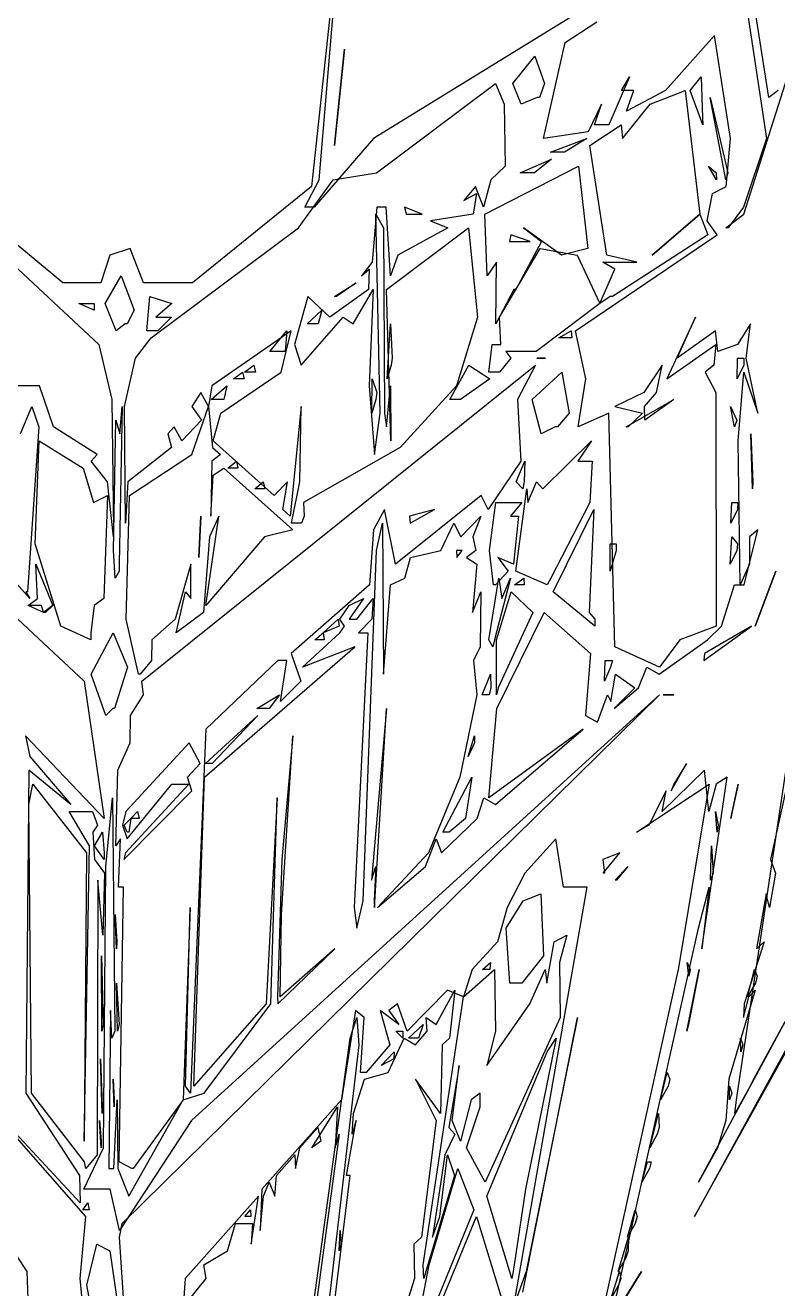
# Model space of a CAD drawing. Extents: x -11089 to 11068, y 2036 to 20000.
# Drawn here: x -432 to 3518, y 5552 to 12186 of the extents above; entities that cross this region are included whole.
import ezdxf

# ---------------------------------------------------------------- set-up
doc = ezdxf.new("R2010")
doc.units = 0

msp = doc.modelspace()

# ---------------------------------------------------------------- linework, layer by layer
for p, q in [((8791.7126, 16603.3654), (3392.1201, 6651.4423)), ((3082.2571, 5930.2885), (8716.5585, 16098.5577)), ((7550.8731, 14115.3846), (3100.9981, 5966.3462)), ((3340.4358, 11194.7115), (4083.8675, 13538.4615)), ((3317.099, 12528.8462), (3458.7893, 11591.3462)), ((3472.097, 11807.6923), (3357.883, 12528.8462)), ((1110.8398, 11375), (1199.4791, 12420.6731)), ((1182.5588, 12384.6154), (1070.408, 11338.9423)), ((2626.2124, 12348.5577), (1396.0931, 11591.3462)), ((2401.9055, 12096.1538), (2569.0532, 12204.3269)), ((2289.0896, 11591.3462), (2401.9055, 12096.1538)), ((3185.7587, 12132.2115), (2930.0944, 11843.75)), ((3270.128, 11591.3462), (3185.7587, 12132.2115)), ((1191.1376, 11555.2885), (1243.174, 12060.0962)), ((1243.174, 12060.0962), (1194.8545, 11591.3462)), ((2126.9187, 11879.8077), (2244.0697, 12024.0385)), ((2244.0697, 12024.0385), (2294.4941, 11879.8077)), ((1411.5241, 11411.0577), (2036.6858, 11879.8077)), ((2036.6858, 11879.8077), (2082.0057, 11771.6346)), ((2171.417, 11771.6346), (2126.9187, 11879.8077)), ((2294.4941, 11879.8077), (2267.7534, 11807.6923)), ((2741.0628, 11915.8654), (2632.3785, 11663.4615)), ((2698.7712, 11843.75), (2741.0628, 11915.8654)), ((3058.6073, 11843.75), (3116.0195, 11915.8654)), ((3116.0195, 11915.8654), (3122.9185, 11699.5192)), ((2763.0276, 11843.75), (2698.7712, 11843.75)), ((2930.0944, 11843.75), (2725.058, 11735.5769)), ((2725.058, 11735.5769), (2763.0276, 11843.75)), ((2848.3882, 11771.6346), (3032.9047, 11843.75)), ((3032.9047, 11843.75), (3109.6421, 11194.7115)), ((3125.9494, 11663.4615), (3058.6073, 11843.75)), ((3521.2538, 11843.75), (3472.097, 11807.6923)), ((2082.0057, 11771.6346), (2086.7137, 11447.1154)), ((2254.9412, 11807.6923), (2171.417, 11771.6346)), ((2267.7534, 11807.6923), (2254.9412, 11807.6923)), ((2592.9273, 11771.6346), (2523.3081, 11627.4038)), ((2556.4445, 11663.4615), (2592.9273, 11771.6346)), ((2704.1443, 11591.3462), (2848.3882, 11771.6346)), ((3246.1209, 11375), (3164.605, 11807.6923)), ((3164.605, 11807.6923), (3256.4108, 11411.0577)), ((3122.9185, 11699.5192), (3125.9494, 11663.4615)), ((2523.3081, 11627.4038), (2289.0896, 11591.3462)), ((2532.7347, 11555.2885), (2695.6568, 11663.4615)), ((2632.3785, 11663.4615), (2556.4445, 11663.4615)), ((2695.6568, 11663.4615), (2704.1443, 11591.3462)), ((1396.0931, 11591.3462), (1084.5686, 11230.7692)), ((1194.8545, 11591.3462), (1191.1376, 11555.2885)), ((2324.8448, 11519.2308), (2515.4831, 11591.3462)), ((2515.4831, 11591.3462), (2399.8397, 11519.2308)), ((2620.7035, 10978.3654), (2532.7347, 11555.2885)), ((3248.1345, 11338.9423), (3270.128, 11591.3462)), ((3458.7893, 11591.3462), (3339.0091, 11230.7692)), ((2166.8133, 11411.0577), (2330.0275, 11483.1731)), ((2330.0275, 11483.1731), (2241.104, 11411.0577)), ((2387.3406, 11519.2308), (2324.8448, 11519.2308)), ((2399.8397, 11519.2308), (2387.3406, 11519.2308)), ((1979.9674, 11194.7115), (2471.7621, 11447.1154)), ((2086.7137, 11447.1154), (2011.8544, 11375)), ((2471.7621, 11447.1154), (2521.7483, 11014.4231)), ((3196.7502, 11375), (3154.9124, 11447.1154)), ((3154.9124, 11447.1154), (3194.5018, 11411.0577)), ((-235.1158, 10834.1346), (-888.6719, 11375)), ((1001.7095, 11122.5962), (1184.8958, 11375)), ((1035.824, 11230.7692), (1110.8398, 11375)), ((1184.8958, 11375), (1411.5241, 11411.0577)), ((2011.8544, 11375), (1974.1587, 11230.7692)), ((2228.7222, 11411.0577), (2166.8133, 11411.0577)), ((2241.104, 11411.0577), (2228.7222, 11411.0577)), ((3194.5018, 11411.0577), (3196.7502, 11375)), ((3256.4108, 11411.0577), (3246.1209, 11375)), ((1070.408, 11338.9423), (446.72, 10834.1346)), ((1931.6558, 11338.9423), (1870.4693, 11266.8269)), ((1870.4693, 11266.8269), (1937.7775, 11302.8846)), ((1937.7775, 11302.8846), (1919.2322, 11194.7115)), ((1974.1587, 11230.7692), (1931.6558, 11338.9423)), ((3148.0577, 11158.6538), (3176.4834, 11302.8846)), ((3176.4834, 11302.8846), (3248.1345, 11338.9423)), ((1072.3825, 11230.7692), (1035.824, 11230.7692)), ((1084.5686, 11230.7692), (1072.3825, 11230.7692)), ((1413.5951, 11230.7692), (1389.1602, 10942.3077)), ((1462.3397, 11230.7692), (1413.5951, 11230.7692)), ((1486.1591, 10870.1923), (1462.3397, 11230.7692)), ((1651.9974, 11194.7115), (1559.8291, 11230.7692)), ((1559.8291, 11230.7692), (1566.9681, 11194.7115)), ((3339.0091, 11230.7692), (3258.5731, 11122.5962)), ((1431.6135, 10149.0385), (1409.0566, 11194.7115)), ((1409.0566, 11194.7115), (1448.2547, 11122.5962)), ((1566.9681, 11194.7115), (1651.9974, 11194.7115)), ((1919.2322, 11194.7115), (1695.108, 11158.6538)), ((1695.108, 11158.6538), (1786.1808, 11122.5962)), ((1993.3404, 10870.1923), (1979.9674, 11194.7115)), ((3109.6421, 11194.7115), (2858.9493, 10978.3654)), ((2858.9493, 10978.3654), (3109.6421, 11194.7115)), ((3109.6421, 11194.7115), (3151.772, 11086.5385)), ((3199.8907, 11086.5385), (3148.0577, 11158.6538)), ((3246.5043, 11122.5962), (3340.4358, 11194.7115)), ((228.8558, 10545.6731), (1001.7095, 11122.5962)), ((1448.2547, 11122.5962), (1453.6383, 10149.0385)), ((1464.5829, 10798.0769), (1894.7999, 11122.5962)), ((1786.1808, 11122.5962), (1524.773, 10978.3654)), ((1894.7999, 11122.5962), (1942.1074, 10653.8462)), ((2117.2209, 11086.5385), (2110.3349, 11050.4808)), ((2218.2497, 11050.4808), (2117.2209, 11086.5385)), ((2382.4578, 10978.3654), (2184.4509, 11122.5962)), ((2184.4509, 11122.5962), (2278.2024, 11050.4808)), ((2457.1293, 10581.7308), (3199.8907, 11086.5385)), ((3151.772, 11086.5385), (2650.8012, 10762.0192)), ((3258.5731, 11122.5962), (3246.5043, 11122.5962)), ((119.5141, 11014.4231), (11.9123, 10978.3654)), ((188.0926, 10834.1346), (119.5141, 11014.4231)), ((2057.709, 10653.8462), (2270.7686, 11014.4231)), ((2110.3349, 11050.4808), (2218.2497, 11050.4808)), ((2278.2024, 11050.4808), (2144.1494, 10798.0769)), ((2270.7686, 11014.4231), (2465.8438, 10978.3654)), ((2521.7483, 11014.4231), (2382.4578, 10978.3654)), ((-547.9653, 10978.3654), (-45.6147, 10509.6154)), ((11.9123, 10978.3654), (-35.2674, 10834.1346)), ((1524.773, 10978.3654), (1486.1591, 10870.1923)), ((2465.8438, 10978.3654), (2583.7277, 10725.9615)), ((2778.3203, 10942.3077), (2620.7035, 10978.3654)), ((1389.1602, 10942.3077), (1332.8252, 10870.1923)), ((1332.8252, 10870.1923), (1372.7485, 10906.25)), ((1372.7485, 10906.25), (1370.8496, 10798.0769)), ((2042.1842, 10942.3077), (1993.3404, 10870.1923)), ((2039.2237, 10617.7885), (2042.1842, 10942.3077)), ((2583.7277, 10725.9615), (2662.6587, 10906.25)), ((2662.6587, 10906.25), (2600.2229, 10942.3077)), ((2600.2229, 10942.3077), (2778.3203, 10942.3077)), ((-35.2674, 10834.1346), (-235.1158, 10834.1346)), ((-11.6384, 10725.9615), (70.7695, 10870.1923)), ((70.7695, 10870.1923), (139.1915, 10689.9038)), ((199.8484, 10834.1346), (188.0926, 10834.1346)), ((446.72, 10834.1346), (199.8484, 10834.1346)), ((1191.1089, 10762.0192), (1304.8925, 10834.1346)), ((1304.8925, 10834.1346), (1202.7864, 10762.0192)), ((206.6744, 10581.7308), (221.8732, 10762.0192)), ((221.8732, 10762.0192), (337.514, 10725.9615)), ((1050.9784, 10762.0192), (980.715, 10509.6154)), ((1167.5765, 10653.8462), (1050.9784, 10762.0192)), ((1370.8496, 10798.0769), (1167.5765, 10653.8462)), ((1202.7864, 10762.0192), (1191.1089, 10762.0192)), ((1290.3562, 10617.7885), (1394.2829, 10798.0769)), ((1394.2829, 10798.0769), (1373.7762, 10293.2692)), ((1487.2598, 10004.8077), (1464.5829, 10798.0769)), ((2132.4327, 10798.0769), (2039.2237, 10617.7885)), ((2144.1494, 10798.0769), (2132.4327, 10798.0769)), ((2639.1236, 10762.0192), (2583.7277, 10725.9615)), ((2650.8012, 10762.0192), (2639.1236, 10762.0192)), ((-69.5957, 10689.9038), (-151.2994, 10725.9615)), ((-151.2994, 10725.9615), (-69.8305, 10725.9615)), ((-69.8305, 10725.9615), (-69.5957, 10689.9038)), ((45.9277, 10581.7308), (-11.6384, 10725.9615)), ((139.1915, 10689.9038), (103.6893, 10617.7885)), ((337.514, 10725.9615), (254.3236, 10653.8462)), ((1048.4144, 10617.7885), (1125.1309, 10689.9038)), ((1125.1309, 10689.9038), (1106.0196, 10617.7885)), ((2583.7277, 10725.9615), (2250.1784, 10473.5577)), ((92.1683, 10617.7885), (45.9277, 10581.7308)), ((103.6893, 10617.7885), (92.1683, 10617.7885)), ((254.3236, 10653.8462), (335.2447, 10653.8462)), ((335.2447, 10653.8462), (264.084, 10581.7308)), ((1015.7659, 10401.4423), (1236.9374, 10653.8462)), ((1094.4986, 10617.7885), (1048.4144, 10617.7885)), ((1106.0196, 10617.7885), (1094.4986, 10617.7885)), ((1236.9374, 10653.8462), (1290.3562, 10617.7885)), ((1468.2529, 10329.3269), (1486.2139, 10617.7885)), ((1486.2139, 10617.7885), (1494.9544, 10437.5)), ((1942.1074, 10653.8462), (1831.7016, 10293.2692)), ((2064.0629, 10509.6154), (2057.709, 10653.8462)), ((3086.5635, 10653.8462), (2936.5057, 10329.3269)), ((2989.9089, 10437.5), (3086.5635, 10653.8462)), ((3375.6641, 10617.7885), (3307.0621, 10509.6154)), ((3352.322, 10437.5), (3375.6641, 10617.7885)), ((252.6021, 10581.7308), (206.6744, 10581.7308)), ((264.084, 10581.7308), (252.6021, 10581.7308)), ((964.4807, 10581.7308), (547.2767, 10293.2692)), ((852.3403, 10473.5577), (941.5168, 10581.7308)), ((911.0201, 10365.3846), (964.4807, 10581.7308)), ((941.5168, 10581.7308), (931.8921, 10473.5577)), ((2368.657, 10545.6731), (2434.1655, 10581.7308)), ((2434.1655, 10581.7308), (2437.3138, 10545.6731)), ((2510.6003, 10329.3269), (2457.1293, 10581.7308)), ((3191.9717, 10581.7308), (2989.9089, 10437.5)), ((3204.7996, 10473.5577), (3191.9717, 10581.7308)), ((-2018.4483, 10509.6154), (-123.3249, 8742.7885)), ((-45.6147, 10509.6154), (22.1813, 10221.1538)), ((147.2304, 10437.5), (228.8558, 10545.6731)), ((980.715, 10509.6154), (1015.7659, 10401.4423)), ((2001.9949, 10365.3846), (2018.4483, 10509.6154)), ((2018.4483, 10509.6154), (2064.0629, 10509.6154)), ((2437.3138, 10545.6731), (2368.657, 10545.6731)), ((2936.5057, 10329.3269), (3193.0255, 10509.6154)), ((3193.0255, 10509.6154), (3182.733, 10401.4423)), ((3307.0621, 10509.6154), (3204.7996, 10473.5577)), ((88.4123, 10185.0962), (147.2304, 10437.5)), ((920.5275, 10473.5577), (852.3403, 10473.5577)), ((931.8921, 10473.5577), (920.5275, 10473.5577)), ((1494.9544, 10437.5), (1489.7899, 10401.4423)), ((2117.8521, 10437.5), (2058.2307, 10365.3846)), ((2250.1784, 10473.5577), (2091.0749, 10473.5577)), ((2091.0749, 10473.5577), (2117.8521, 10437.5)), ((2287.7333, 10437.5), (2253.7571, 10437.5)), ((2253.7571, 10437.5), (2299.0587, 10437.5)), ((2299.0587, 10437.5), (2287.7333, 10437.5)), ((3306.3709, 10329.3269), (3307.0204, 10437.5)), ((3307.0204, 10437.5), (3340.9966, 10437.5)), ((3340.9966, 10437.5), (3340.741, 10401.4423)), ((3413.8476, 10149.0385), (3352.322, 10437.5)), ((180.2441, 8742.7885), (2245.9712, 10401.4423)), ((594.6702, 10149.0385), (911.0201, 10365.3846)), ((661.2742, 10329.3269), (708.5712, 10365.3846)), ((708.5712, 10365.3846), (717.3144, 10329.3269)), ((719.8184, 10365.3846), (767.4675, 10401.4423)), ((776.0542, 10365.3846), (719.8184, 10365.3846)), ((767.4675, 10401.4423), (776.0542, 10365.3846)), ((1489.7899, 10401.4423), (1468.2529, 10329.3269)), ((1796.6872, 10221.1538), (1896.0963, 10401.4423)), ((1896.0963, 10401.4423), (2006.2386, 10329.3269)), ((2046.9835, 10365.3846), (2001.9949, 10365.3846)), ((2058.2307, 10365.3846), (2046.9835, 10365.3846)), ((2245.9712, 10401.4423), (2151.5884, 10221.1538)), ((2229.223, 10221.1538), (2384.3984, 10365.3846)), ((2384.3984, 10365.3846), (2422.7305, 10149.0385)), ((2911.8621, 10401.4423), (2815.8361, 10257.2115)), ((2882.6148, 10257.2115), (2911.8621, 10401.4423)), ((3182.733, 10401.4423), (3137.9582, 10365.3846)), ((3137.9582, 10365.3846), (3194.2488, 10257.2115)), ((3340.741, 10401.4423), (3306.3709, 10329.3269)), ((3311.0529, 10004.8077), (3340.4072, 10365.3846)), ((3340.4072, 10365.3846), (3413.8476, 10149.0385)), ((-357.4052, 10293.2692), (-513.7699, 10293.2692)), ((-284.2882, 10076.9231), (-357.4052, 10293.2692)), ((547.2767, 10293.2692), (530.4738, 10185.0962)), ((543.4424, 10221.1538), (625.4591, 10293.2692)), ((625.4591, 10293.2692), (609.9864, 10221.1538)), ((717.3144, 10329.3269), (661.2742, 10329.3269)), ((1373.7762, 10293.2692), (1401.0959, 9932.6923)), ((1387.5639, 10149.0385), (1389.7966, 10329.3269)), ((1389.7966, 10329.3269), (1413.4829, 10257.2115)), ((1465.1776, 10076.9231), (1485.4653, 10293.2692)), ((1485.4653, 10293.2692), (1487.2598, 10004.8077)), ((1831.7016, 10293.2692), (1535.9836, 9968.75)), ((2006.2386, 10329.3269), (1852.1405, 10221.1538)), ((2471.1205, 10076.9231), (2510.6003, 10329.3269)), ((22.1813, 10221.1538), (31.0419, 9536.0577)), ((489.7106, 10257.2115), (442.0615, 10185.0962)), ((530.4738, 10185.0962), (489.7106, 10257.2115)), ((598.8957, 10221.1538), (543.4424, 10221.1538)), ((609.9864, 10221.1538), (598.8957, 10221.1538)), ((1408.514, 10221.1538), (1387.5639, 10149.0385)), ((1413.4829, 10257.2115), (1408.514, 10221.1538)), ((1841.0498, 10221.1538), (1796.6872, 10221.1538)), ((1852.1405, 10221.1538), (1841.0498, 10221.1538)), ((2151.5884, 10221.1538), (2169.1842, 9896.6346)), ((2277.0626, 10040.8654), (2229.223, 10221.1538)), ((2815.8361, 10257.2115), (2663.4203, 10185.0962)), ((2722.6062, 10076.9231), (2972.2973, 10221.1538)), ((2818.1418, 10185.0962), (2882.6148, 10257.2115)), ((2972.2973, 10221.1538), (2820.1346, 10112.9808)), ((3194.2488, 10257.2115), (3194.6479, 9031.25)), ((-457.5915, 10040.8654), (-397.8553, 10185.0962)), ((-397.8553, 10185.0962), (-360.8273, 10076.9231)), ((77.3608, 10185.0962), (60.91, 9355.7692)), ((65.3702, 10040.8654), (77.3608, 10185.0962)), ((93.4777, 9572.1154), (88.4123, 10185.0962)), ((441.8841, 9932.6923), (530.4738, 10185.0962)), ((442.0615, 10185.0962), (493.7979, 10112.9808)), ((530.4738, 10185.0962), (551.6561, 9968.75)), ((1016.7414, 10185.0962), (959.1492, 9608.1731)), ((1009.0102, 9788.4615), (1016.7414, 10185.0962)), ((2663.4203, 10185.0962), (2808.1649, 10149.0385)), ((2820.1346, 10112.9808), (2818.1418, 10185.0962)), ((3291.1826, 10076.9231), (3271.2548, 10185.0962)), ((3271.2548, 10185.0962), (3302.9592, 10112.9808)), ((30.6897, 9427.8846), (43.8931, 10112.9808)), ((43.8931, 10112.9808), (65.3702, 10040.8654)), ((493.7979, 10112.9808), (390.8128, 10004.8077)), ((553.6515, 10004.8077), (594.6702, 10149.0385)), ((1401.0959, 9932.6923), (1431.6135, 10149.0385)), ((1453.6383, 10149.0385), (1465.1776, 10076.9231)), ((2422.7305, 10149.0385), (2361.7788, 10076.9231)), ((2631.9664, 10149.0385), (2471.1205, 10076.9231)), ((2662.5935, 8923.0769), (2631.9664, 10149.0385)), ((2808.1649, 10149.0385), (2733.5403, 10076.9231)), ((3302.9592, 10112.9808), (3291.1826, 10076.9231)), ((-360.8273, 10076.9231), (-419.7967, 9211.5385)), ((-53.8883, 9932.6923), (-284.2882, 10076.9231)), ((349.8932, 10076.9231), (315.9561, 10040.8654)), ((315.9561, 10040.8654), (335.3204, 9968.75)), ((390.8128, 10004.8077), (349.8932, 10076.9231)), ((2350.8447, 10076.9231), (2277.0626, 10040.8654)), ((2361.7788, 10076.9231), (2350.8447, 10076.9231)), ((2733.5403, 10076.9231), (2722.6062, 10076.9231)), ((3386.2513, 9752.4038), (3377.4612, 10040.8654)), ((3377.4612, 10040.8654), (3388.1502, 9788.4615)), ((-379.9543, 9463.9423), (-358.2451, 10004.8077)), ((-358.2451, 10004.8077), (-128.3929, 9860.5769)), ((335.3204, 9968.75), (106.2116, 9788.4615)), ((551.6561, 9968.75), (592.7714, 9932.6923)), ((875.0616, 9716.3462), (553.6515, 10004.8077)), ((1535.9836, 9968.75), (1029.371, 9680.2885)), ((2285.7197, 9752.4038), (2540.2832, 10004.8077)), ((2540.2832, 10004.8077), (2469.8632, 9896.6346)), ((3321.348, 9247.5962), (3311.0529, 10004.8077)), ((-85.9083, 9896.6346), (-53.8883, 9932.6923)), ((0, 9788.4615), (-85.9083, 9896.6346)), ((115.972, 9716.3462), (441.8841, 9932.6923)), ((547.6653, 9896.6346), (542.1278, 9608.1731)), ((592.7714, 9932.6923), (547.6653, 9896.6346)), ((631.2652, 9860.5769), (676.5278, 9896.6346)), ((676.5278, 9896.6346), (684.7623, 9860.5769)), ((2169.1842, 9896.6346), (1998.7501, 9644.2308)), ((2145.4744, 9788.4615), (2190.6613, 9896.6346)), ((2190.6613, 9896.6346), (2187.9591, 9788.4615)), ((2469.8632, 9896.6346), (2545.033, 9896.6346)), ((2545.033, 9896.6346), (2531.4122, 9680.2885)), ((-128.3929, 9860.5769), (-73.5265, 9680.2885)), ((542.1278, 9608.1731), (554.3349, 9824.5192)), ((554.3349, 9824.5192), (609.8664, 9860.5769)), ((609.8664, 9860.5769), (972.6448, 9536.0577)), ((684.7623, 9860.5769), (631.2652, 9860.5769)), ((30.9245, 9500), (0, 9788.4615)), ((106.2116, 9788.4615), (93.4777, 9572.1154)), ((772.4886, 9752.4038), (817.8294, 9788.4615)), ((817.8294, 9788.4615), (825.3988, 9752.4038)), ((945.2833, 9788.4615), (875.0616, 9716.3462)), ((920.8901, 9644.2308), (945.2833, 9788.4615)), ((965.9361, 9572.1154), (1009.0102, 9788.4615)), ((2179.8993, 9752.4038), (2145.4744, 9788.4615)), ((2187.9591, 9788.4615), (2179.8993, 9752.4038)), ((2205.7949, 9680.2885), (2251.686, 9788.4615)), ((2251.686, 9788.4615), (2285.7197, 9752.4038)), ((3388.1502, 9788.4615), (3386.2513, 9752.4038)), ((-73.5265, 9680.2885), (0, 9716.3462)), ((0, 9716.3462), (-19.9121, 9175.4808)), ((98.3866, 9067.3077), (115.972, 9716.3462)), ((825.3988, 9752.4038), (772.4886, 9752.4038)), ((1960.9813, 9716.3462), (1512.5972, 9355.7692)), ((1998.7501, 9644.2308), (1960.9813, 9716.3462)), ((2143.8573, 9319.7115), (2201.0634, 9752.4038)), ((2201.0634, 9752.4038), (2205.7949, 9680.2885)), ((959.1492, 9608.1731), (920.8901, 9644.2308)), ((1029.371, 9680.2885), (1032.128, 9608.1731)), ((1454.5878, 9644.2308), (1396.8835, 9536.0577)), ((1512.5972, 9355.7692), (1454.5878, 9644.2308)), ((1716.2043, 9644.2308), (1584.6813, 9608.1731)), ((1589.1207, 9572.1154), (1716.2043, 9644.2308)), ((2005.0623, 9427.8846), (2037.7343, 9680.2885)), ((2037.7343, 9680.2885), (2174.2835, 9680.2885)), ((2174.2835, 9680.2885), (2116.3836, 9608.1731)), ((2531.4122, 9680.2885), (2326.9575, 9283.6538)), ((2338.8672, 9211.5385), (2553.3771, 9644.2308)), ((2553.3771, 9644.2308), (2528.7126, 9103.3654)), ((3271.7191, 9572.1154), (3277.181, 9680.2885)), ((3306.8326, 9644.2308), (3271.7191, 9572.1154)), ((3277.181, 9680.2885), (3308.6923, 9680.2885)), ((3308.6923, 9680.2885), (3306.8326, 9644.2308)), ((-408.1974, 9175.4808), (-792.3407, 9608.1731)), ((478.9669, 9391.8269), (490.0001, 9608.1731)), ((490.0001, 9608.1731), (480.8057, 9427.8846)), ((515.6793, 9139.4231), (583.83, 9608.1731)), ((583.83, 9608.1731), (536.0243, 9500)), ((1017.8682, 9572.1154), (965.9361, 9572.1154)), ((1032.128, 9608.1731), (1017.8682, 9572.1154)), ((1411.7275, 9427.8846), (1443.711, 9572.1154)), ((1443.711, 9572.1154), (1447.9, 8778.8462)), ((1584.6813, 9608.1731), (1589.1207, 9572.1154)), ((1749.3145, 9427.8846), (1817.6217, 9572.1154)), ((1817.6217, 9572.1154), (1855.4688, 9500)), ((1855.4688, 9500), (1960.0006, 9608.1731)), ((1960.0006, 9608.1731), (1917.3177, 9500)), ((2116.3836, 9608.1731), (2158.0857, 9608.1731)), ((2158.0857, 9608.1731), (2131.8485, 9355.7692)), ((31.0419, 9536.0577), (30.9245, 9500)), ((536.0243, 9500), (503.767, 9103.3654)), ((824.6528, 9500), (515.6793, 9139.4231)), ((972.6448, 9536.0577), (824.6528, 9500)), ((1396.8835, 9536.0577), (1374.6969, 9247.5962)), ((1917.3177, 9500), (1933.4529, 9427.8846)), ((3268.8343, 9355.7692), (3277.9948, 9500)), ((3277.9948, 9500), (3306.6291, 9463.9423)), ((3341.4166, 9247.5962), (3414.604, 9536.0577)), ((3370.7682, 9500), (3370.3509, 9355.7692)), ((3414.604, 9536.0577), (3370.7682, 9500)), ((-244.9883, 9031.25), (-379.9543, 9463.9423)), ((40.2936, 9283.6538), (30.6897, 9427.8846)), ((480.8057, 9427.8846), (478.9669, 9391.8269)), ((1342.2283, 7588.9423), (1411.7275, 9427.8846)), ((1589.7624, 9391.8269), (1749.3145, 9427.8846)), ((1861.8435, 9427.8846), (1831.1538, 9427.8846)), ((1831.1538, 9427.8846), (1834.3412, 9391.8269)), ((1834.3412, 9391.8269), (1861.8435, 9427.8846)), ((1933.4529, 9427.8846), (1885.2951, 9391.8269)), ((2026.9254, 9247.5962), (2005.0623, 9427.8846)), ((2639.3714, 9319.7115), (2639.1419, 9463.9423)), ((2639.1419, 9463.9423), (2669.949, 9463.9423)), ((2670.0064, 9427.8846), (2639.3714, 9319.7115)), ((2669.949, 9463.9423), (2670.0064, 9427.8846)), ((3304.2608, 9427.8846), (3268.8343, 9355.7692)), ((3306.6291, 9463.9423), (3304.2608, 9427.8846)), ((-368.3733, 9175.4808), (-375.6114, 9355.7692)), ((-375.6114, 9355.7692), (-287.5904, 9139.4231)), ((-368.3733, 9175.4808), (-375.6114, 9355.7692)), ((-375.6114, 9355.7692), (-287.5904, 9139.4231)), ((60.91, 9355.7692), (60.6752, 9319.7115)), ((436.5214, 9355.7692), (354.1917, 9067.3077)), ((438.0655, 9175.4808), (436.5214, 9355.7692)), ((1561.3784, 9283.6538), (1589.7624, 9391.8269)), ((1885.2951, 9391.8269), (1938.9669, 9355.7692)), ((1938.9669, 9355.7692), (1916.29, 9103.3654)), ((2131.8485, 9355.7692), (2048.3477, 9391.8269)), ((2048.3477, 9391.8269), (2103.4071, 9319.7115)), ((3370.3509, 9355.7692), (3321.348, 9247.5962)), ((60.6752, 9319.7115), (40.2936, 9283.6538)), ((2103.4071, 9319.7115), (2036.9597, 9247.5962)), ((2307.8853, 9247.5962), (2143.8573, 9319.7115)), ((3400.4381, 9031.25), (3509.0494, 9319.7115)), ((3509.0494, 9319.7115), (3414.0145, 9067.3077)), ((1374.6969, 9247.5962), (964.3033, 8887.0192)), ((1447.9, 8778.8462), (1485.074, 9247.5962)), ((1485.074, 9247.5962), (1561.3784, 9283.6538)), ((2002.5843, 8959.1346), (2054.9755, 9283.6538)), ((2036.9597, 9247.5962), (2026.9254, 9247.5962)), ((2115.4159, 9283.6538), (2031.7482, 8959.1346)), ((2054.9755, 9283.6538), (2070.855, 9175.4808)), ((2070.855, 9175.4808), (2115.4159, 9283.6538)), ((2137.3025, 9247.5962), (2185.9298, 9283.6538)), ((2187.4739, 9247.5962), (2137.3025, 9247.5962)), ((2185.9298, 9283.6538), (2187.4739, 9247.5962)), ((2326.9575, 9283.6538), (2307.8853, 9247.5962)), ((3224.0465, 9031.25), (3291.2452, 9247.5962)), ((3291.2452, 9247.5962), (3341.4166, 9247.5962)), ((-429.7918, 9211.5385), (-408.1974, 9175.4808)), ((-419.7967, 9211.5385), (-429.7918, 9211.5385)), ((-416.5102, 9139.4231), (-368.3733, 9175.4808)), ((-416.5102, 9139.4231), (-368.3733, 9175.4808)), ((-19.9121, 9175.4808), (-69.4184, 9139.4231)), ((361.1351, 8995.1923), (409.8015, 9211.5385)), ((409.8015, 9211.5385), (438.0655, 9175.4808)), ((1344.0646, 9175.4808), (1269.1869, 9067.3077)), ((1269.3643, 9139.4231), (1344.0646, 9175.4808)), ((1308.5416, 9067.3077), (1393.8447, 9175.4808)), ((1393.8447, 9175.4808), (1387.2509, 9067.3077)), ((1916.29, 9103.3654), (1959.0511, 9211.5385)), ((1959.0511, 9211.5385), (1955.7959, 8923.0769)), ((2041.4695, 8959.1346), (2118.9737, 9211.5385)), ((2118.9737, 9211.5385), (2232.3791, 9103.3654)), ((2557.6782, 9031.25), (2338.8672, 9211.5385)), ((-335.8446, 9103.3654), (-416.5102, 9139.4231)), ((-347.0918, 9139.4231), (-416.5102, 9139.4231)), ((-335.8446, 9103.3654), (-347.0918, 9139.4231)), ((-287.5904, 9139.4231), (-335.8446, 9103.3654)), ((-325.9669, 9103.3654), (-335.8446, 9103.3654)), ((-287.5904, 9139.4231), (-325.9669, 9103.3654)), ((-69.4184, 9139.4231), (-87.8437, 8995.1923)), ((503.767, 9103.3654), (361.1351, 8995.1923)), ((1219.9937, 9067.3077), (1269.3643, 9139.4231)), ((2043.2771, 8598.5577), (2291.6458, 9103.3654)), ((2232.3791, 9103.3654), (2050.0874, 8706.7308)), ((2291.6458, 9103.3654), (2536.1177, 8887.0192)), ((2528.7126, 9103.3654), (2558.0512, 9067.3077)), ((-87.4915, 8959.1346), (-244.9883, 9031.25)), ((161.9362, 8778.8462), (98.3866, 9067.3077)), ((354.1917, 9067.3077), (233.3108, 8959.1346)), ((1132.2074, 8995.1923), (1210.155, 9067.3077)), ((1215.1421, 9031.25), (1132.2074, 8995.1923)), ((1210.155, 9067.3077), (1215.1421, 9031.25)), ((1244.5407, 9031.25), (1219.9937, 9067.3077)), ((1220.051, 8995.1923), (1244.5407, 9031.25)), ((1269.1869, 9067.3077), (1308.5416, 9067.3077)), ((1387.2509, 9067.3077), (1317.6551, 8995.1923)), ((2558.0512, 9067.3077), (2557.6782, 9031.25)), ((3194.6479, 9031.25), (3003.8765, 8959.1346)), ((3130.874, 8850.9615), (3380.839, 9031.25)), ((3380.839, 9031.25), (3133.9857, 8887.0192)), ((3149.6958, 8959.1346), (3224.0465, 9031.25)), ((3301.4542, 6543.2692), (3674.825, 9031.25)), ((3414.0145, 9067.3077), (3400.4381, 9031.25)), ((-87.8437, 8995.1923), (-87.4915, 8959.1346)), ((-85.7309, 8778.8462), (29.2812, 8995.1923)), ((29.2812, 8995.1923), (105.2126, 8814.9038)), ((233.3108, 8959.1346), (230.4938, 8850.9615)), ((1023.4318, 8814.9038), (1220.051, 8995.1923)), ((1088.7837, 8959.1346), (1132.2074, 8995.1923)), ((1137.3901, 8959.1346), (1088.7837, 8959.1346)), ((1132.2074, 8995.1923), (1137.3901, 8959.1346)), ((1366.4572, 8995.1923), (1294.8739, 7552.8846)), ((1317.6551, 8995.1923), (1366.4572, 8995.1923)), ((2023.571, 8923.0769), (2002.5843, 8959.1346)), ((2031.7482, 8959.1346), (2023.571, 8923.0769)), ((2041.5973, 8670.6731), (2041.4695, 8959.1346)), ((2895.7999, 8778.8462), (3149.6958, 8959.1346)), ((3003.8765, 8959.1346), (2898.1292, 8814.9038)), ((-143.2866, 6002.4038), (-2875.601, 8923.0769)), ((509.5105, 8237.9808), (1297.4092, 8923.0769)), ((1297.4092, 8923.0769), (1023.4318, 8814.9038)), ((1955.7959, 8923.0769), (1920.7816, 8850.9615)), ((2898.1292, 8814.9038), (2662.5935, 8923.0769)), ((230.4938, 8850.9615), (171.4618, 8778.8462)), ((893.1634, 8850.9615), (515.9088, 8490.3846)), ((941.183, 8850.9615), (893.1634, 8850.9615)), ((908.8083, 8634.6154), (941.183, 8850.9615)), ((964.3033, 8887.0192), (1015.059, 8742.7885)), ((1920.7816, 8850.9615), (1938.1062, 8670.6731)), ((2536.1177, 8887.0192), (2508.5449, 8562.5)), ((2608.7965, 8742.7885), (2612.263, 8850.9615)), ((2612.263, 8850.9615), (2650.6786, 8850.9615)), ((2650.6786, 8850.9615), (2639.8801, 8814.9038)), ((3133.9857, 8887.0192), (3130.874, 8850.9615)), ((-9.2909, 8562.5), (-85.7309, 8778.8462)), ((105.2126, 8814.9038), (37.3201, 8598.5577)), ((171.4618, 8778.8462), (161.9362, 8778.8462)), ((1966.331, 8670.6731), (2009.9138, 8778.8462)), ((2009.9138, 8778.8462), (2012.2978, 8706.7308)), ((2639.8801, 8814.9038), (2608.7965, 8742.7885)), ((2642.1024, 8634.6154), (2667.1842, 8778.8462)), ((2667.1842, 8778.8462), (2768.0904, 8706.7308)), ((2786.9852, 8706.7308), (2831.1757, 8814.9038)), ((2831.1757, 8814.9038), (2895.7999, 8778.8462)), ((-123.3249, 8742.7885), (-17.4081, 8021.6346)), ((188.1656, 8670.6731), (180.2441, 8742.7885)), ((1015.059, 8742.7885), (908.8083, 8634.6154)), ((2012.2978, 8706.7308), (2003.9642, 8670.6731)), ((2050.0874, 8706.7308), (2041.5973, 8670.6731)), ((2768.0904, 8706.7308), (2659.0592, 8598.5577)), ((2659.0592, 8598.5577), (2786.9852, 8706.7308)), ((76.7478, 5894.2308), (2897.751, 8670.6731)), ((120.7818, 8562.5), (188.1656, 8670.6731)), ((2897.751, 8670.6731), (439.8992, 6435.0962)), ((783.7227, 8598.5577), (903.1951, 8670.6731)), ((903.1951, 8670.6731), (849.0329, 8598.5577)), ((1938.1062, 8670.6731), (1850.3277, 8237.9808)), ((2003.9642, 8670.6731), (1966.331, 8670.6731)), ((2571.9954, 8526.4423), (2624.9108, 8670.6731)), ((2624.9108, 8670.6731), (2642.1024, 8634.6154)), ((2916.5675, 8670.6731), (2973.0172, 8670.6731)), ((2925.9758, 8670.6731), (2916.5675, 8670.6731)), ((2973.0172, 8670.6731), (2925.9758, 8670.6731)), ((27.9901, 8598.5577), (-9.2909, 8562.5)), ((37.3201, 8598.5577), (27.9901, 8598.5577)), ((118.7473, 8418.2692), (120.7818, 8562.5)), ((513.9708, 8310.0962), (789.7271, 8562.5)), ((789.7271, 8562.5), (550.0389, 8310.0962)), ((839.7029, 8598.5577), (783.7227, 8598.5577)), ((849.0329, 8598.5577), (839.7029, 8598.5577)), ((1464.8151, 8598.5577), (1386.4162, 7697.1154)), ((1401.4141, 7552.8846), (1464.8151, 8598.5577)), ((2002.4591, 8129.8077), (2043.2771, 8598.5577)), ((2508.5449, 8562.5), (2571.9954, 8526.4423)), ((-17.4081, 8021.6346), (-431.156, 8454.3269)), ((-431.156, 8454.3269), (-407.527, 8346.1538)), ((515.9088, 8490.3846), (435.4806, 6579.3269)), ((913.5033, 7516.8269), (972.3944, 8454.3269)), ((972.3944, 8454.3269), (914.6822, 7805.2885)), ((1892.7367, 8346.1538), (1926.4417, 8454.3269)), ((1926.4417, 8454.3269), (1927.3598, 8418.2692)), ((2496.63, 8490.3846), (2002.4591, 8129.8077)), ((2037.4891, 8093.75), (2496.63, 8490.3846)), ((53.8674, 8274.0385), (118.7473, 8418.2692)), ((429.3171, 8418.2692), (96.1747, 8057.6923)), ((486.9197, 8310.0962), (429.3171, 8418.2692)), ((1927.3598, 8418.2692), (1892.7367, 8346.1538)), ((-407.527, 8346.1538), (-193.2102, 8093.75)), ((420.1227, 8237.9808), (486.9197, 8310.0962)), ((541.0219, 8310.0962), (513.9708, 8310.0962)), ((550.0389, 8310.0962), (541.0219, 8310.0962)), ((2959.4174, 8165.8654), (3038.7396, 8310.0962)), ((3038.7396, 8310.0962), (2972.4851, 8201.9231)), ((-412.9837, 8274.0385), (-428.3416, 6579.3269)), ((-193.2102, 8093.75), (-412.9837, 8274.0385)), ((42.7377, 7877.4038), (53.8674, 8274.0385)), ((443.0266, 8165.8654), (420.1227, 8237.9808)), ((452.2236, 6615.3846), (509.5105, 8237.9808)), ((1850.3277, 8237.9808), (1684.6642, 7841.3462)), ((1759.6592, 7949.5192), (1912.8992, 8237.9808)), ((1912.8992, 8237.9808), (1880.0706, 8021.6346)), ((3133.2893, 8274.0385), (2911.4709, 8057.6923)), ((3120.5763, 7336.5385), (3253.7164, 8237.9808)), ((3156.2792, 8057.6923), (3133.2893, 8274.0385)), ((3253.7164, 8237.9808), (3194.9765, 8201.9231)), ((-412.7672, 8093.75), (-391.5849, 8201.9231)), ((-391.5849, 8201.9231), (-110.6093, 7841.3462)), ((84.6928, 7805.2885), (443.0266, 8165.8654)), ((427.1835, 8201.9231), (93.5925, 7841.3462)), ((103.0399, 7913.4615), (338.1869, 8201.9231)), ((338.1869, 8201.9231), (427.1835, 8201.9231)), ((2777.5013, 7949.5192), (3159.3779, 8201.9231)), ((2932.8358, 8165.8654), (2842.089, 7985.5769)), ((2911.4709, 8057.6923), (2932.8358, 8165.8654)), ((2972.4851, 8201.9231), (2959.4174, 8165.8654)), ((3159.3779, 8201.9231), (2996.1324, 7228.3654)), ((3194.9765, 8201.9231), (3156.2792, 8057.6923)), ((3272.7155, 8021.6346), (3310.6721, 8201.9231)), ((3310.6721, 8201.9231), (3278.6834, 8057.6923)), ((3568.7621, 8201.9231), (3480.8741, 7805.2885)), ((-2046.5662, 8129.8077), (-115.8259, 5930.2885)), ((-8.4302, 7769.2308), (26.4642, 8129.8077)), ((26.4642, 8129.8077), (37.4558, 6903.8462)), ((890.962, 8129.8077), (833.5942, 7048.0769)), ((856.5371, 7048.0769), (890.962, 8129.8077)), ((1940.9988, 8021.6346), (1975.9949, 8129.8077)), ((1975.9949, 8129.8077), (2037.4891, 8093.75)), ((-399.7855, 6579.3269), (-412.7672, 8093.75)), ((-94.0228, 7877.4038), (-201.0926, 8057.6923)), ((-201.0926, 8057.6923), (-78.6884, 8057.6923)), ((-78.6884, 8057.6923), (-51.9894, 7985.5769)), ((96.1747, 8057.6923), (77.9841, 7985.5769)), ((121.8564, 8021.6346), (157.3768, 8057.6923)), ((157.3768, 8057.6923), (165.3766, 8021.6346)), ((3200.1645, 7949.5192), (3191.2518, 8057.6923)), ((3191.2518, 8057.6923), (3206.015, 7985.5769)), ((3278.6834, 8057.6923), (3272.7155, 8021.6346)), ((-51.9894, 7985.5769), (-77.632, 7949.5192)), ((77.9841, 7985.5769), (103.0399, 7913.4615)), ((86.6491, 7985.5769), (121.8564, 8021.6346)), ((103.5094, 7949.5192), (86.6491, 7985.5769)), ((121.8564, 8021.6346), (112.1351, 7949.5192)), ((165.3766, 8021.6346), (121.8564, 8021.6346)), ((1752.7315, 7841.3462), (1940.9988, 8021.6346)), ((1880.0706, 8021.6346), (1794.1623, 7949.5192)), ((2842.089, 7985.5769), (2777.5013, 7949.5192)), ((3206.015, 7985.5769), (3200.1645, 7949.5192)), ((-77.632, 7949.5192), (-67.7542, 7805.2885)), ((-68.3802, 7877.4038), (-25.8773, 7949.5192)), ((-25.8773, 7949.5192), (-17.0168, 7841.3462)), ((68.6932, 7913.4615), (42.7377, 7877.4038)), ((58.1895, 7661.0577), (68.6932, 7913.4615)), ((112.1351, 7949.5192), (103.5094, 7949.5192)), ((1669.1707, 7769.2308), (1725.9177, 7913.4615)), ((1725.9177, 7913.4615), (1752.7315, 7841.3462)), ((1785.5365, 7949.5192), (1759.6592, 7949.5192)), ((1794.1623, 7949.5192), (1785.5365, 7949.5192)), ((2352.7436, 7913.4615), (2190.0588, 7733.1731)), ((2394.0805, 7661.0577), (2352.7436, 7913.4615)), ((-123.5727, 6326.9231), (-94.0228, 7877.4038)), ((-110.6093, 7841.3462), (-123.5727, 6326.9231)), ((-16.9386, 7805.2885), (-68.3802, 7877.4038)), ((-17.0168, 7841.3462), (-16.9386, 7805.2885)), ((93.5925, 7841.3462), (84.6928, 7805.2885)), ((1684.6642, 7841.3462), (1417.8049, 7552.8846)), ((2688.656, 7841.3462), (2600.069, 7805.2885)), ((2601.2192, 7733.1731), (2688.656, 7841.3462)), ((3165.3719, 7697.1154), (3171.1337, 7877.4038)), ((3171.1337, 7877.4038), (3180.2003, 7733.1731)), ((-67.7542, 7805.2885), (-16.7821, 7733.1731)), ((-20.4781, 6290.8654), (-8.4302, 7769.2308)), ((914.6822, 7805.2885), (891.6662, 7084.1346)), ((1386.4162, 7697.1154), (1407.8359, 7769.2308)), ((1407.8359, 7769.2308), (1399.87, 7588.9423)), ((1417.8049, 7552.8846), (1669.1707, 7769.2308)), ((2600.069, 7805.2885), (2609.6103, 7733.1731)), ((2664.2576, 7697.1154), (2731.3702, 7769.2308)), ((2731.3702, 7769.2308), (2672.6095, 7697.1154)), ((3480.8741, 7805.2885), (3507.4505, 7733.1731)), ((-50.1114, 7697.1154), (-54.2952, 6254.8077)), ((-24.1167, 7408.6538), (-50.1114, 7697.1154)), ((-16.7821, 7733.1731), (-24.1167, 7408.6538)), ((2190.0588, 7733.1731), (2098.0235, 7552.8846)), ((2609.6103, 7733.1731), (2601.2192, 7733.1731)), ((2672.6095, 7697.1154), (2664.2576, 7697.1154)), ((3103.0273, 6110.5769), (3977.3481, 7733.1731)), ((3180.2003, 7733.1731), (3165.3719, 7697.1154)), ((3507.4505, 7733.1731), (3474.8514, 7552.8846)), ((83.1278, 7661.0577), (58.1895, 7661.0577)), ((60.73, 6218.75), (83.1278, 7661.0577)), ((2133.4135, 5461.5385), (2518.7722, 7661.0577)), ((2518.7722, 7661.0577), (2394.0805, 7661.0577)), ((3101.9631, 7444.7115), (3158.8563, 7661.0577)), ((3158.8563, 7661.0577), (3120.5763, 7336.5385)), ((1308.6407, 7444.7115), (1342.2283, 7588.9423)), ((1399.87, 7588.9423), (1401.4141, 7552.8846)), ((2092.2095, 7444.7115), (2182.1503, 7588.9423)), ((2182.1503, 7588.9423), (2275.255, 7625)), ((2275.255, 7625), (2289.3218, 7300.4808)), ((3458.3876, 7625), (3407.1598, 7336.5385)), ((3474.8514, 7552.8846), (3458.3876, 7625)), ((47.7639, 7336.5385), (40.7814, 7516.8269)), ((40.7814, 7516.8269), (47.9987, 7372.5962)), ((434.3564, 7552.8846), (397.5945, 6543.2692)), ((409.1546, 6615.3846), (434.3564, 7552.8846)), ((907.0398, 7084.1346), (913.5033, 7516.8269)), ((1294.8739, 7552.8846), (1308.6407, 7444.7115)), ((2098.0235, 7552.8846), (2047.9434, 7372.5962)), ((2112.0877, 7156.25), (2092.2095, 7444.7115)), ((2643.25, 5389.4231), (3101.9631, 7444.7115)), ((47.9987, 7372.5962), (47.7639, 7336.5385)), ((2047.9434, 7372.5962), (1913.7599, 7228.3654)), ((2306.2134, 7156.25), (2343.9352, 7372.5962)), ((2343.9352, 7372.5962), (2411.6712, 7408.6538)), ((2411.6712, 7408.6538), (2372.6035, 7264.4231)), ((3447.9047, 7372.5962), (3342.0243, 7048.0769)), ((3407.1598, 7336.5385), (3447.9047, 7372.5962)), ((-29.9646, 6903.8462), (-31.6861, 7300.4808)), ((-31.6861, 7300.4808), (-22.5908, 6939.9038)), ((894.7754, 7048.0769), (1194.0981, 7336.5385)), ((1194.0981, 7336.5385), (907.0398, 7084.1346)), ((2289.3218, 7300.4808), (2174.2079, 7156.25)), ((1968.6629, 7228.3654), (2010.0129, 7264.4231)), ((2010.0129, 7264.4231), (2007.8793, 7228.3654)), ((2372.6035, 7264.4231), (2376.7925, 6975.9615)), ((3051.4239, 7192.3077), (3042.6078, 7264.4231)), ((3042.6078, 7264.4231), (3058.8786, 7228.3654)), ((1913.7599, 7228.3654), (1867.8871, 7084.1346)), ((1867.8871, 7084.1346), (2031.4091, 7228.3654)), ((2007.8793, 7228.3654), (1968.6629, 7228.3654)), ((2031.4091, 7228.3654), (2037.5935, 6903.8462)), ((2217.8193, 7048.0769), (2298.0806, 7228.3654)), ((2298.0806, 7228.3654), (2306.2134, 7156.25)), ((2996.1324, 7228.3654), (2573.2631, 5317.3077)), ((3041.4079, 6903.8462), (3105.9383, 7228.3654)), ((3105.9383, 7228.3654), (3049.7624, 6939.9038)), ((3058.8786, 7228.3654), (3051.4239, 7192.3077)), ((3359.122, 7084.1346), (3396.1396, 7228.3654)), ((3396.1396, 7228.3654), (3410.415, 7192.3077)), ((3410.415, 7192.3077), (3401.0824, 7156.25)), ((52.4381, 6903.8462), (46.5902, 7156.25)), ((46.5902, 7156.25), (60.2422, 6939.9038)), ((1784.6836, 7120.1923), (1573.142, 6903.8462)), ((1724.4336, 6939.9038), (1823.3131, 7120.1923)), ((1867.8871, 7084.1346), (1784.6836, 7120.1923)), ((1823.3131, 7120.1923), (1795.9386, 6867.7885)), ((2166.4429, 7156.25), (2112.0877, 7156.25)), ((2174.2079, 7156.25), (2166.4429, 7156.25)), ((3399.3974, 7120.1923), (3262.2091, 6651.4423)), ((3401.0824, 7156.25), (3359.122, 7084.1346)), ((3366.8088, 7084.1346), (3399.3974, 7120.1923)), ((833.5942, 7048.0769), (452.2236, 6615.3846)), ((506.8709, 6579.3269), (856.5371, 7048.0769)), ((891.6662, 7084.1346), (894.7754, 7048.0769)), ((1521.8829, 7048.0769), (1476.0544, 7012.0192)), ((1573.142, 6903.8462), (1521.8829, 7048.0769)), ((1657.2819, 5677.8846), (1867.8871, 7084.1346)), ((1991.6789, 6723.5577), (2217.8193, 7048.0769)), ((3338.1066, 6975.9615), (3366.8088, 7084.1346)), ((3342.0243, 7048.0769), (3338.1066, 6975.9615)), ((15.2171, 7012.0192), (6.7087, 6182.6923)), ((22.3561, 6867.7885), (15.2171, 7012.0192)), ((1301.0583, 7012.0192), (1228.283, 6543.2692)), ((1274.2967, 6867.7885), (1309.5067, 6975.9615)), ((1347.3537, 6975.9615), (1301.0583, 7012.0192)), ((1309.5067, 6975.9615), (1319.4966, 6831.7308)), ((1327.9215, 6687.5), (1347.3537, 6975.9615)), ((1528.6464, 6939.9038), (1430.4032, 7012.0192)), ((1430.4032, 7012.0192), (1482.5805, 6831.7308)), ((1476.0544, 7012.0192), (1528.6464, 6939.9038)), ((1678.0182, 6903.8462), (1672.838, 6975.9615)), ((1672.838, 6975.9615), (1724.4336, 6939.9038)), ((2376.7925, 6975.9615), (1982.4897, 6110.5769)), ((2179.5967, 5533.6538), (2467.6253, 6975.9615)), ((2467.6253, 6975.9615), (2197.7169, 5641.8269)), ((-22.5908, 6939.9038), (-29.9646, 6903.8462)), ((37.4558, 6903.8462), (22.3561, 6867.7885)), ((60.2422, 6939.9038), (52.4381, 6903.8462)), ((1550.0217, 6867.7885), (1513.2128, 6903.8462)), ((1513.2128, 6903.8462), (1550.6686, 6903.8462)), ((1550.6686, 6903.8462), (1550.0217, 6867.7885)), ((1579.8298, 6867.7885), (1656.6611, 6939.9038)), ((1616.0127, 6831.7308), (1678.0182, 6903.8462)), ((1656.6611, 6939.9038), (1631.994, 6867.7885)), ((2037.5935, 6903.8462), (1991.6789, 6723.5577)), ((3049.7624, 6939.9038), (3041.4079, 6903.8462)), ((775.1543, 3262.0192), (1274.2967, 6867.7885)), ((1473.0496, 6687.5), (1557.4737, 6867.7885)), ((1557.4737, 6867.7885), (1616.0127, 6831.7308)), ((1624.542, 6867.7885), (1579.8298, 6867.7885)), ((1631.994, 6867.7885), (1624.542, 6867.7885)), ((1795.9386, 6867.7885), (1756.8578, 6831.7308)), ((2354.8407, 6867.7885), (2194.8946, 6074.5192)), ((2307.9923, 6795.6731), (2354.8407, 6867.7885)), ((3325.5735, 6795.6731), (3323.6042, 6867.7885)), ((3323.6042, 6867.7885), (3335.806, 6831.7308)), ((1319.4966, 6831.7308), (1152.036, 5389.4231)), ((1482.5805, 6831.7308), (1356.9472, 6687.5)), ((1437.2188, 6723.5577), (1504.2506, 6795.6731)), ((1504.2506, 6795.6731), (1503.6037, 6759.6154)), ((1756.8578, 6831.7308), (1748.3912, 6471.1538)), ((1991.8536, 6038.4615), (2307.9923, 6795.6731)), ((3335.806, 6831.7308), (3325.5735, 6795.6731)), ((-28.0866, 6471.1538), (-36.6733, 6759.6154)), ((-36.6733, 6759.6154), (-28.2431, 6507.2115)), ((1503.6037, 6759.6154), (1437.2188, 6723.5577)), ((1845.7683, 6723.5577), (1791.3975, 6399.0385)), ((1808.4743, 6435.0962), (1845.7683, 6723.5577)), ((35.3039, 6507.2115), (28.8691, 6651.4423)), ((28.8691, 6651.4423), (35.4995, 6543.2692)), ((1291.9838, 6471.1538), (1349.6308, 6651.4423)), ((1356.9472, 6687.5), (1327.9215, 6687.5)), ((1349.6308, 6651.4423), (1473.0496, 6687.5)), ((1748.3912, 6471.1538), (1616.67, 6651.4423)), ((1616.67, 6651.4423), (1724.684, 6435.0962)), ((2903.8597, 6543.2692), (2938.8428, 6687.5)), ((2938.8428, 6687.5), (2951.8662, 6651.4423)), ((2951.8662, 6651.4423), (2943.0422, 6615.3846)), ((3262.2091, 6651.4423), (3246.8747, 6435.0962)), ((3392.1201, 6651.4423), (3373.7313, 6615.3846)), ((-428.3416, 6579.3269), (-146.7296, 6146.6346)), ((-121.46, 6218.75), (-399.7855, 6579.3269)), ((397.5945, 6543.2692), (506.8709, 6579.3269)), ((435.4806, 6579.3269), (409.1546, 6615.3846)), ((1956.0933, 6579.3269), (1909.8735, 6543.2692)), ((1955.8351, 6507.2115), (1956.0933, 6579.3269)), ((2943.0422, 6615.3846), (2903.8597, 6543.2692)), ((3265.9547, 6543.2692), (3266.059, 6615.3846)), ((3276.8132, 6579.3269), (3265.9547, 6543.2692)), ((3266.059, 6615.3846), (3276.8132, 6579.3269)), ((3373.7313, 6615.3846), (3293.1545, 6471.1538)), ((-28.2431, 6507.2115), (-28.0866, 6471.1538)), ((33.5433, 6182.6923), (49.6993, 6543.2692)), ((35.4995, 6543.2692), (35.3039, 6507.2115)), ((49.6993, 6543.2692), (53.6692, 6182.6923)), ((111.3866, 6038.4615), (397.5945, 6543.2692)), ((397.5945, 6543.2692), (134.173, 6182.6923)), ((1228.283, 6543.2692), (810.7269, 6074.5192)), ((1071.6861, 6290.8654), (1207.3928, 6507.2115)), ((1207.3928, 6507.2115), (1194.5545, 6290.8654)), ((1909.8735, 6543.2692), (1853.5907, 6326.9231)), ((1883.9831, 6290.8654), (1955.8351, 6507.2115)), ((3293.1545, 6471.1538), (3301.4542, 6543.2692)), ((1284.1953, 6362.9808), (1291.9838, 6471.1538)), ((2846.4528, 6290.8654), (2892.9203, 6471.1538)), ((2892.9203, 6471.1538), (2895.3983, 6399.0385)), ((-34.1301, 6290.8654), (-41.8952, 6435.0962)), ((-41.8952, 6435.0962), (-34.3258, 6326.9231)), ((439.8992, 6435.0962), (63.5652, 5858.1731)), ((1010.2518, 6290.8654), (1104.0008, 6399.0385)), ((1104.0008, 6399.0385), (1119.0196, 6326.9231)), ((1253.8708, 6146.6346), (1305.7324, 6435.0962)), ((1305.7324, 6435.0962), (1284.1953, 6362.9808)), ((1724.684, 6435.0962), (1648.8413, 5822.1154)), ((1791.3975, 6399.0385), (1822.7289, 6362.9808)), ((1853.5907, 6326.9231), (1808.4743, 6435.0962)), ((2895.3983, 6399.0385), (2885.9874, 6362.9808)), ((3246.8747, 6435.0962), (3201.4061, 6290.8654)), ((-34.3258, 6326.9231), (-34.1301, 6290.8654)), ((1119.0196, 6326.9231), (1071.6861, 6290.8654)), ((1215.1526, 6362.9808), (1080.4318, 5353.3654)), ((1194.5545, 6290.8654), (1215.1526, 6362.9808)), ((1822.7289, 6362.9808), (1771.3811, 6254.8077)), ((2885.9874, 6362.9808), (2846.4528, 6290.8654)), ((-125.2342, 6074.5192), (-20.4781, 6290.8654)), ((-54.2952, 6254.8077), (-114.0471, 6182.6923)), ((887.0469, 6146.6346), (984.1006, 6254.8077)), ((984.1006, 6254.8077), (986.1716, 6182.6923)), ((986.1716, 6182.6923), (1010.2518, 6290.8654)), ((1771.3811, 6254.8077), (1705.6979, 5822.1154)), ((1743.824, 5930.2885), (1784.9549, 6254.8077)), ((1784.9549, 6254.8077), (1820.7804, 6146.6346)), ((1982.4897, 6110.5769), (1883.9831, 6290.8654)), ((3201.4061, 6290.8654), (3121.3379, 6146.6346)), ((-422.4024, 5641.8269), (-802.9853, 6218.75)), ((-114.0471, 6182.6923), (-121.46, 6218.75)), ((6.7087, 6182.6923), (33.5433, 6182.6923)), ((53.6692, 6182.6923), (111.3866, 6038.4615)), ((127.4644, 6182.6923), (60.73, 6218.75)), ((134.173, 6182.6923), (127.4644, 6182.6923)), ((1688.0864, 5677.8846), (1838.1702, 6182.6923)), ((1838.1702, 6182.6923), (1922.7483, 5966.3462)), ((2804.6593, 6110.5769), (2834.0658, 6218.75)), ((2844.4678, 6182.6923), (2804.6593, 6110.5769)), ((2834.0658, 6218.75), (2854.3091, 6218.75)), ((2854.3091, 6218.75), (2844.4678, 6182.6923)), ((-146.7296, 6146.6346), (-143.2866, 6002.4038)), ((819.0188, 6038.4615), (848.6912, 6110.5769)), ((848.6912, 6110.5769), (877.9881, 6038.4615)), ((877.9881, 6038.4615), (887.0469, 6146.6346)), ((1181.2755, 5389.4231), (1273.8794, 6146.6346)), ((1273.8794, 6146.6346), (1253.8708, 6146.6346)), ((1820.7804, 6146.6346), (1671.2443, 5641.8269)), ((3121.3379, 6146.6346), (3103.0273, 6110.5769)), ((13.1826, 6074.5192), (-125.2342, 6074.5192)), ((63.5652, 5858.1731), (13.1826, 6074.5192)), ((792.8102, 6038.4615), (407.5375, 5605.7692)), ((753.3929, 5786.0577), (792.8102, 6038.4615)), ((810.7269, 6074.5192), (800.9221, 5858.1731)), ((800.9221, 5858.1731), (819.0188, 6038.4615)), ((2122.8445, 5605.7692), (1991.8536, 6038.4615)), ((2194.8946, 6074.5192), (2130.3774, 5641.8269)), ((-129.478, 5966.3462), (-104.2084, 6002.4038)), ((-104.2084, 6002.4038), (-97.1085, 5966.3462)), ((-115.8259, 5930.2885), (-145.9836, 5605.7692)), ((-97.1085, 5966.3462), (-129.478, 5966.3462)), ((720.6948, 5930.2885), (750.9724, 5966.3462)), ((752.8687, 5930.2885), (720.6948, 5930.2885)), ((750.9724, 5966.3462), (752.8687, 5930.2885)), ((1566.0578, 5028.8462), (1936.8672, 5930.2885)), ((1922.7483, 5966.3462), (1627.7398, 5245.1923)), ((1705.6979, 5822.1154), (1743.824, 5930.2885)), ((1936.8672, 5930.2885), (2080.0781, 5461.5385)), ((2729.1166, 5822.1154), (2770.8292, 5966.3462)), ((2779.8227, 5930.2885), (2769.3163, 5894.2308)), ((2770.8292, 5966.3462), (2779.8227, 5930.2885)), ((3100.9981, 5966.3462), (3082.2571, 5930.2885)), ((63.174, 5822.1154), (76.7478, 5894.2308)), ((630.1541, 5750), (671.5432, 5894.2308)), ((671.5432, 5894.2308), (761.0823, 5894.2308)), ((761.0823, 5894.2308), (753.3929, 5786.0577)), ((1216.6341, 5750), (1220.4527, 5858.1731)), ((1220.4527, 5858.1731), (1224.2635, 5786.0577)), ((2769.3163, 5894.2308), (2729.1166, 5822.1154)), ((-108.7834, 5569.7115), (-56.5045, 5786.0577)), ((-56.5045, 5786.0577), (12.4783, 5750)), ((88.3054, 5425.4808), (63.174, 5822.1154)), ((1224.2635, 5786.0577), (1216.6341, 5750)), ((1648.8413, 5822.1154), (1607.2382, 5786.0577)), ((1607.2382, 5786.0577), (1611.902, 5605.7692)), ((2681.337, 5641.8269), (2735.434, 5822.1154)), ((2735.434, 5822.1154), (2732.7474, 5750)), ((12.4783, 5750), (53.3353, 5461.5385)), ((505.1937, 5677.8846), (630.1541, 5750)), ((2721.8106, 5713.9423), (2681.337, 5641.8269)), ((2732.7474, 5750), (2721.8106, 5713.9423)), ((-395.1061, 4920.6731), (-422.4024, 5641.8269)), ((517.0252, 5605.7692), (505.1937, 5677.8846)), ((1599.5932, 5209.1346), (1688.0864, 5677.8846)), ((1660.5632, 5605.7692), (1657.2819, 5677.8846)), ((1671.2443, 5641.8269), (1660.5632, 5605.7692)), ((2130.3774, 5641.8269), (2122.8445, 5605.7692)), ((2197.7169, 5641.8269), (2133.4135, 5461.5385)), ((2642.6162, 5497.5962), (2687.4588, 5641.8269)), ((2687.4588, 5641.8269), (2694.6135, 5605.7692)), ((2690.4714, 5461.5385), (2803.7725, 5641.8269)), ((2803.7725, 5641.8269), (2714.1995, 5497.5962)), ((-145.9836, 5605.7692), (-93.4281, 5064.9038)), ((407.5375, 5605.7692), (386.5664, 5317.3077)), ((402.9781, 5461.5385), (517.0252, 5605.7692)), ((1611.902, 5605.7692), (1543.8452, 5389.4231)), ((2694.6135, 5605.7692), (2683.3246, 5569.7115)), ((-45.5312, 5245.1923), (-108.7834, 5569.7115)), ((2683.3246, 5569.7115), (2642.6162, 5497.5962))]:
    msp.add_line(p, q)

doc.saveas('drawing.dxf')
